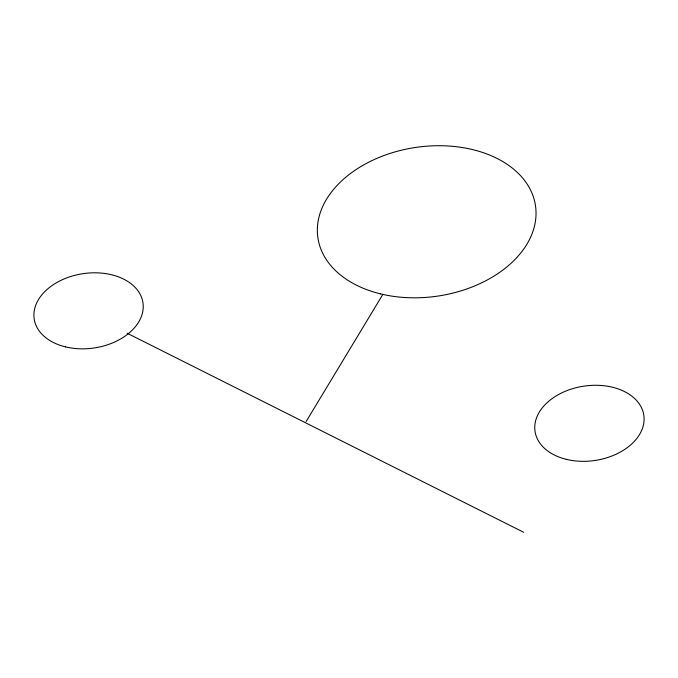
<?xml version="1.0" encoding="UTF-8"?>
<svg xmlns="http://www.w3.org/2000/svg" width="678" height="678" viewBox="0 0 678 678"><rect width="100%" height="100%" fill="white"/><g stroke="black" fill="none" stroke-linecap="round" stroke-linejoin="round"><path stroke-width="1.02" d="M306.117 421.555L382.841 294.413M127.167 333.245L523.662 532.281M380.477 293.862A109.972 75.139 -8.4 0 0 535.62 206.688A109.972 75.139 -8.4 0 0 363.976 164.746A109.972 75.139 -8.4 0 0 380.477 293.862M566.325 459.353A54.986 37.57 -8.4 0 0 643.897 415.767A54.986 37.57 -8.4 0 0 558.079 394.791A54.986 37.57 -8.4 0 0 566.325 459.353M65.461 346.873A54.986 37.57 -8.4 0 0 143.033 303.286A54.986 37.57 -8.4 0 0 57.206 282.319A54.986 37.57 -8.4 0 0 65.461 346.873"/></g></svg>
